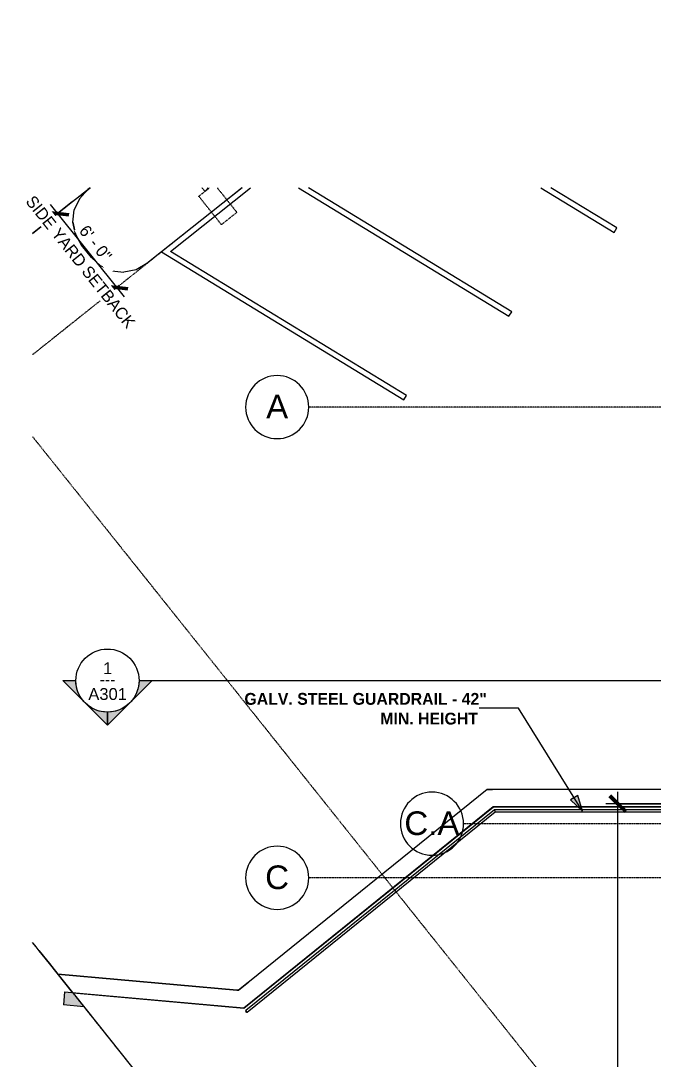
# Model space of a CAD drawing. Header units: inches. Extents: x -4133 to -1227, y 10223 to 12054.
# Drawn here: x -4133 to -3652, y 11264 to 12054 of the extents above; entities that cross this region are included whole.
import ezdxf

# ---------------------------------------------------------------- set-up
doc = ezdxf.new("R2010")
doc.units = ezdxf.units.IN
doc.header["$MEASUREMENT"] = 0
for name, pattern in [('Dash', [0.25, 0.125, -0.125]), ('Double Dash 3_8_', [1, 0.375, -0.125, 0.125, -0.125, 0.125, -0.125]), ('Grid Line 1_2_', [0.875, 0.5, -0.125, 0.125, -0.125])]:
    doc.linetypes.add(name, pattern=pattern)
for name, color, linetype, lineweight in [('A-ANNO-DIMS', 211, 'Continuous', 9), ('A-ANNO-DIMS-96', 211, 'Continuous', 9), ('A-FLOR-HRAL', 11, 'Continuous', 9), ('C-BLDG-PADS', 91, 'Continuous', 13), ('C-PRKG', 3, 'Continuous', 9), ('C-PROP-LINE', 91, 'Double Dash 3_8_', 20), ('C-TOPO', 7, 'Continuous', 9), ('E-LITE-EQPM', 33, 'Continuous', 9), ('E-LITE-EQPM-HDLN', 30, 'Dash', 9), ('G-ANNO-SYMB', 111, 'Continuous', 9), ('G-ANNO-TEXT', 231, 'Continuous', 9), ('S-FNDN', 32, 'Continuous', 13), ('S-GRID', 1, 'Continuous', 9), ('S-GRID-IDEN', 1, 'Continuous', 9)]:
    doc.layers.add(name, color=color, linetype=linetype, lineweight=lineweight)
doc.styles.add('Arial', font='arial.ttf', dxfattribs={"height": 18})
doc.styles.add('Arial_1', font='arial.ttf', dxfattribs={"height": 9})
doc.styles.add('Century Gothic_1', font='ufonts.com_century-gothic.ttf', dxfattribs={"height": 9})
doc.styles.add('Century Gothic_B', font='GOTHICB.TTF', dxfattribs={"height": 9})
doc.dimstyles.new('OD__1__Tol__', dxfattribs={"dimscale": 12, "dimtxt": 9.397514, "dimasz": 1, "dimexe": 0.75, "dimexo": 0.5, "dimgap": 0.125, "dimtad": 1, "dimdec": 0, "dimzin": 3, "dimdsep": 46, "dimlunit": 4, "dimtxsty": 'Century Gothic_1', "dimblk1": 'OBLIQUE', "dimblk2": 'OBLIQUE', "dimsah": 1, "dimcen": 0.09, "dimdle": 0.75, "dimazin": 0, "dimtfac": 1, "dimtdec": 4, "dimtix": 1, "dimtmove": 0, "dimatfit": 3, "dimfxl": 1, "dimtvp": 1, "dimtfill": 1, "dimfrac": 2, "dimtolj": 1, "dimtzin": 0, "dimarcsym": 2})

# ---------------------------------------------------------------- blocks, each defined once
blk = doc.blocks.new('Railing - Lapeyre - 1 1_2_ Post-V7-FLOOR PLAN - 1ST FLOOR PLAN')
at = {"layer": 'A-FLOR-HRAL'}
blk.add_arc((0, 0), 0.75, 180, 360, dxfattribs=at)
blk = doc.blocks.new('Railing - Railing-1341484-FLOOR PLAN - 1ST FLOOR PLAN')
at = {"layer": 'A-FLOR-HRAL'}
for p, q in [((-3773.12, 11454.02), (-3962.01, 11301.44)), ((-3577.83, 11454.02), (-3773.12, 11454.02)), ((-3961.07, 11300.28), (-3772.59, 11452.52)), ((-3772.59, 11452.52), (-3577.83, 11452.52)), ((-3961.07, 11300.28), (-3962.01, 11301.44))]:
    blk.add_line(p, q, dxfattribs=at)
blk.add_open_spline([(-3773.12, 11454.02), (-3773.12, 11454.02), (-3773.11, 11453.97), (-3773.05, 11453.81), (-3772.99, 11453.65), (-3772.94, 11453.5), (-3772.89, 11453.37), (-3772.86, 11453.27), (-3772.82, 11453.17), (-3772.78, 11453.04), (-3772.72, 11452.89), (-3772.67, 11452.73), (-3772.63, 11452.61), (-3772.6, 11452.54), (-3772.59, 11452.52), (-3772.59, 11452.52)], degree=3, knots=[0, 0, 0, 0, 0.166667, 0.25, 0.333333, 0.416667, 0.458333, 0.5, 0.541667, 0.583333, 0.666667, 0.75, 0.833333, 0.916667, 1, 1, 1, 1], dxfattribs=at)
at = {"rotation": 308.9304407069868}
blk.add_blockref('Railing - Lapeyre - 1 1_2_ Post-V7-FLOOR PLAN - 1ST FLOOR PLAN', (-3961.54, 11300.86), dxfattribs=at)
blk = doc.blocks.new('321723 - Pavement Markings - Parking - Angled - _8X18_ 70º-1523153-FLOOR PLAN - 1ST FLOOR PLAN')
at = {"layer": 'C-PRKG'}
for p, q in [((0, 0), (73.88, -202.97)), ((78.41, 0), (0, 0)), ((77.64, -201.61), (5.71, -4)), ((5.71, -4), (83.42, -4)), ((111.88, -26.71), (176.04, -202.97)), ((111.88, -26.71), (176.04, -202.97)), ((179.8, -201.61), (117.88, -31.5)), ((179.8, -201.61), (117.88, -31.5)), ((255.86, -141.6), (278.2, -202.97)), ((255.86, -141.6), (278.2, -202.97)), ((281.96, -201.61), (261.86, -146.39)), ((281.96, -201.61), (261.86, -146.39)), ((73.88, -202.97), (77.64, -201.61)), ((176.04, -202.97), (179.8, -201.61)), ((176.04, -202.97), (179.8, -201.61)), ((278.2, -202.97), (281.96, -201.61)), ((278.2, -202.97), (281.96, -201.61))]:
    blk.add_line(p, q, dxfattribs=at)
blk = doc.blocks.new('265613 - Lighting Poles and Standards - Parking Lot - Generic - 265613 - Lighting Poles and Standards - Parking Lot - Generic-1566120-FLOOR PLAN - 1ST FLOOR PLAN')
at = {"layer": 'E-LITE-EQPM'}
blk.add_line((-1.68, -10.73), (1.57, -10.73), dxfattribs=at)
at = {"layer": 'E-LITE-EQPM-HDLN'}
for p, q in [((-7.54, -7.13), (-7.54, 16.9)), ((-7.54, 16.9), (7.45, 16.9)), ((7.45, 16.9), (7.45, -10.73)), ((7.45, -10.73), (-3.03, -10.73)), ((-1.54, -10.73), (-1.54, -11.92)), ((1.45, -10.73), (1.45, -14.31))]:
    blk.add_line(p, q, dxfattribs=at)
blk = doc.blocks.new('Family - ___-1416994-FLOOR PLAN - 1ST FLOOR PLAN')
at = {"layer": 'C-PROP-LINE'}
for p, q in [((-4080.36, 11927.3), (-4124.15, 11892.36)), ((-4124.15, 11353.16), (-3256.42, 10265.73))]:
    blk.add_line(p, q, dxfattribs=at)
blk = doc.blocks.new('Family - ___-1442676-FLOOR PLAN - 1ST FLOOR PLAN')
at = {"layer": 'C-PROP-LINE'}
for p, q in [((-3964.93, 11927.3), (-4124.15, 11800.25)), ((-4124.15, 11737.95), (-2969.59, 10291.07))]:
    blk.add_line(p, q, dxfattribs=at)
blk = doc.blocks.new('Grid - Grid Head - Circle-50561-FLOOR PLAN - 1ST FLOOR PLAN')
at = {"layer": 'S-GRID-IDEN'}
for start, end in [(360, 180), (180, 360)]:
    blk.add_arc((0, 0), 0.25, start, end, dxfattribs=at)
blk = doc.blocks.new('Section - Section Head - Filled-22785-FLOOR PLAN - 1ST FLOOR PLAN')
at = {"layer": 'G-ANNO-SYMB'}
h = blk.add_hatch(color=256, dxfattribs=at)
edge = h.paths.add_edge_path(flags=0)
edge.add_line((-0.4268, 0.1768), (-0.25, 0.3536))
edge.add_line((-0.25, 0.3536), (-0.25, 0.25))
edge.add_arc((-0.25, 0), 0.25, 90, 135)
h = blk.add_hatch(color=256, dxfattribs=at)
edge = h.paths.add_edge_path(flags=0)
edge.add_arc((-0.25, 0), 0.25, 45, 90)
edge.add_line((-0.25, 0.25), (-0.25, 0.3536))
edge.add_line((-0.25, 0.3536), (-0.0732, 0.1768))
h = blk.add_hatch(color=256, dxfattribs=at)
edge = h.paths.add_edge_path(flags=0)
edge.add_arc((-0.25, 0), 0.2503, 137.9216, 180)
edge.add_line((-0.5003, 0), (-0.6036, 0))
edge.add_line((-0.6036, 0), (-0.4358, 0.1678))
h = blk.add_hatch(color=256, dxfattribs=at)
edge = h.paths.add_edge_path(flags=0)
edge.add_line((-0.0642, 0.1678), (0.1036, 0))
edge.add_line((0.1036, 0), (0.0003, 0))
edge.add_arc((-0.25, 0), 0.2503, 0, 42.0784)
for p, q in [((-0.25, 0.3536), (-0.4268, 0.1768)), ((-0.25, 0.25), (-0.25, 0.3536)), ((-0.0732, 0.1768), (-0.25, 0.3536)), ((-0.25, 0.3536), (-0.25, 0.25)), ((-0.4358, 0.1678), (-0.6036, 0)), ((0.1036, 0), (-0.0642, 0.1678)), ((-0.6036, 0), (-0.5003, 0)), ((0.0003, 0), (0.1036, 0))]:
    blk.add_line(p, q, dxfattribs=at)
for centre, radius, start, end in [((-0.2503, 0), 0.25, 360, 180), ((-0.25, 0), 0.25, 90, 135), ((-0.25, 0), 0.25, 45, 90), ((-0.25, 0), 0.2503, 137.9216, 180), ((-0.25, 0), 0.2503, 0, 42.0784), ((-0.2503, 0), 0.25, 180, 360)]:
    blk.add_arc(centre, radius, start, end, dxfattribs=at)
blk = doc.blocks.new('DIMBLOCK25-FLOOR PLAN - 1ST FLOOR PLAN')
at = {"layer": 'A-ANNO-DIMS-96'}
for p, q in [((-4110.69, 11914.61), (-4054.56, 11844.26)), ((-4103.14, 11909.13), (-4112.12, 11901.96)), ((-4105.08, 11907.58), (-4103.14, 11909.13)), ((-4058.23, 11852.85), (-4067.21, 11845.68)), ((-4060.17, 11851.3), (-4058.23, 11852.85))]:
    blk.add_line(p, q, dxfattribs=at)
at = {"layer": 'A-ANNO-DIMS-96', "lineweight": 50}
for p, q in [((-4105.08, 11907.58), (-4113.51, 11908.52)), ((-4105.08, 11907.58), (-4096.65, 11906.63)), ((-4060.17, 11851.3), (-4068.61, 11852.24)), ((-4060.17, 11851.3), (-4051.74, 11850.35))]:
    blk.add_line(p, q, dxfattribs=at)
at = {"layer": 'A-ANNO-DIMS-96', "color": 0, "insert": (-4122.89, 11922.31), "char_height": 9, "width": 140.6942, "attachment_point": 1, "rotation": 308.58861, "line_spacing_factor": 0.984502, "style": 'Century Gothic_1', "bg_fill": 3, "box_fill_scale": 1.25, "bg_fill_color": 256, "bg_fill_true_color": 13158600, "bg_fill_transparency": 0}
blk.add_mtext('SIDE YARD SETBACK', dxfattribs=at)
at = {"layer": 'A-ANNO-DIMS-96', "color": 0, "insert": (-4082.25, 11899.87), "char_height": 9, "width": 37.7691, "attachment_point": 1, "rotation": 308.58861, "line_spacing_factor": 0.984502, "style": 'Century Gothic_1', "bg_fill": 3, "box_fill_scale": 1.25, "bg_fill_color": 256, "bg_fill_true_color": 13158600, "bg_fill_transparency": 0}
blk.add_mtext('6\' - 0"', dxfattribs=at)
blk = doc.blocks.new('_Oblique')
at = {"color": 0, "linetype": 'ByBlock', "lineweight": -2}
blk.add_line((-0.5, -0.5), (0.5, 0.5), dxfattribs=at)
blk = doc.blocks.new('DIMBLOCK35-FLOOR PLAN - 1ST FLOOR PLAN')
at = {"layer": 'A-ANNO-DIMS-96', "lineweight": 50}
for p, q in [((-3679.27, 11458.77), (-3685.27, 11464.77)), ((-3679.27, 11458.77), (-3673.27, 11452.77)), ((-3679.27, 10795.46), (-3685.27, 10801.46)), ((-3679.27, 10795.46), (-3673.27, 10789.46))]:
    blk.add_line(p, q, dxfattribs=at)
at = {"layer": 'A-ANNO-DIMS-96'}
for p, q in [((-3679.27, 10786.46), (-3679.27, 11467.77)), ((-3583.83, 11458.77), (-3688.27, 11458.77)), ((-3679.27, 11458.77), (-3583.83, 11458.77)), ((-3374.2, 10795.46), (-3688.27, 10795.46)), ((-3679.27, 10795.46), (-3374.2, 10795.46))]:
    blk.add_line(p, q, dxfattribs=at)
at = {"layer": 'A-ANNO-DIMS-96', "color": 0, "insert": (-3692.31, 11107.87), "char_height": 9, "width": 46.1821, "attachment_point": 1, "rotation": 90, "line_spacing_factor": 0.984502, "style": 'Century Gothic_1', "bg_fill": 3, "box_fill_scale": 1.25, "bg_fill_color": 256, "bg_fill_true_color": 13158600, "bg_fill_transparency": 0}
blk.add_mtext('55\' - 3"', dxfattribs=at)

msp = doc.modelspace()

# ---------------------------------------------------------------- hatches: boundary and pattern name
at = {"layer": 'G-ANNO-TEXT'}
msp.add_hatch(color=256, dxfattribs=at).paths.add_polyline_path([(-3706.18, 11453.1), (-3709.77, 11464.99), (-3715.24, 11461.6)], flags=0)
at = {"layer": 'S-FNDN'}
h = msp.add_hatch(color=254, dxfattribs=at)
h.paths.add_polyline_path([(-3786.39, 11446.52), (-3785.59, 11446.52), (-3773.83, 11456.02), (-3577.83, 11456.02), (-3577.83, 11456.52), (-3774.01, 11456.52), (-3785.79, 11447)], flags=0)
h.paths.add_polyline_path([(-3413.43, 11446.52), (-3353.37, 11446.52), (-3353.37, 11447.27), (-3353.43, 11447.53), (-3353.58, 11447.76), (-3353.78, 11447.9), (-3561.63, 11447.9), (-3561.83, 11447.76), (-3561.98, 11447.53), (-3562.03, 11447.27), (-3562.03, 11446.52), (-3434.34, 11446.52)], flags=0)
h.paths.add_polyline_path([(-3212.45, 11446.52), (-3212.45, 11447.9), (-3352.63, 11447.9), (-3352.83, 11447.76), (-3352.98, 11447.53), (-3353.03, 11447.27), (-3353.03, 11446.52), (-3225.3, 11446.52)], flags=0)
h.paths.add_polyline_path([(-3566.95, 11446.52), (-3562.37, 11446.52), (-3562.37, 11447.27), (-3562.43, 11447.53), (-3562.58, 11447.76), (-3562.78, 11447.9), (-3566.95, 11447.9), (-3566.95, 11447)], flags=0)
for points in [[(-3962.86, 11303.32), (-3785.59, 11446.52), (-3786.39, 11446.52), (-3963.58, 11303.39), (-3963.42, 11303.37)], [(-3963.42, 11302.87), (-3962.86, 11303.32), (-4099.78, 11315.64), (-4100.67, 11305.68), (-4085.14, 11304.28), (-4093.34, 11314.56), (-3967.37, 11303.23)]]:
    msp.add_hatch(color=254, dxfattribs=at).paths.add_polyline_path(points, flags=0)

# ---------------------------------------------------------------- linework, layer by layer
at = {"layer": 'C-BLDG-PADS', "lineweight": 9}
for p, q in [((-3773.83, 11456.02), (-3963.42, 11302.87)), ((-3577.83, 11456.02), (-3773.83, 11456.02)), ((-3963.42, 11302.87), (-4093.34, 11314.56)), ((-4093.34, 11314.56), (-3572.41, 10661.74))]:
    msp.add_line(p, q, dxfattribs=at)
at = {"layer": 'C-TOPO'}
for p, q in [((-4093.66, 11916.69), (-4080.36, 11927.3)), ((-4080.36, 11927.3), (-4082.18, 11925.85)), ((-4093.66, 11916.69), (-4082.18, 11925.85)), ((-4088.51, 11918.92), (-4082.18, 11925.85)), ((-4082.18, 11925.85), (-4088.51, 11918.92)), ((-4124.15, 11892.36), (-4093.66, 11916.69)), ((-4093.66, 11916.69), (-4124.15, 11892.36)), ((-4088.51, 11918.92), (-4092.39, 11910.37)), ((-4088.51, 11918.92), (-4092.39, 11910.37)), ((-4093.44, 11901.04), (-4092.39, 11910.37)), ((-4093.44, 11901.04), (-4092.39, 11910.37)), ((-4091.55, 11891.85), (-4093.44, 11901.04)), ((-4093.44, 11901.04), (-4091.55, 11891.85)), ((-4086.92, 11883.69), (-4091.55, 11891.85)), ((-4091.55, 11891.85), (-4086.92, 11883.69)), ((-4079.43, 11874.31), (-4086.92, 11883.69)), ((-4086.92, 11883.69), (-4079.43, 11874.31)), ((-4079.43, 11874.31), (-4072.5, 11867.98)), ((-4072.5, 11867.98), (-4079.43, 11874.31)), ((-4026.21, 11878.4), (-4037.27, 11869.57)), ((-4026.21, 11878.4), (-4037.27, 11869.57)), ((-4067.92, 11865.9), (-4072.5, 11867.98)), ((-4067.92, 11865.9), (-4072.5, 11867.98)), ((-4067.92, 11865.9), (-4063.96, 11864.1)), ((-4067.92, 11865.9), (-4063.96, 11864.1)), ((-4063.96, 11864.1), (-4054.63, 11863.05)), ((-4063.96, 11864.1), (-4054.63, 11863.05)), ((-4045.43, 11864.94), (-4054.63, 11863.05)), ((-4045.43, 11864.94), (-4054.63, 11863.05)), ((-4037.27, 11869.57), (-4045.43, 11864.94)), ((-4037.27, 11869.57), (-4045.43, 11864.94)), ((-3778.6, 11469.52), (-3959.31, 11323.55)), ((-3778.6, 11469.52), (-3959.31, 11323.55)), ((-3778.46, 11469.52), (-3778.6, 11469.52)), ((-3778.6, 11469.52), (-3778.46, 11469.52)), ((-3774.42, 11469.52), (-3778.46, 11469.52)), ((-3778.46, 11469.52), (-3774.42, 11469.52)), ((-3773.34, 11469.52), (-3774.42, 11469.52)), ((-3773.34, 11469.52), (-3774.42, 11469.52)), ((-3227.2, 11469.52), (-3773.34, 11469.52)), ((-3227.2, 11469.52), (-3773.34, 11469.52)), ((-4121.5, 11349.85), (-4124.15, 11353.16)), ((-4121.5, 11349.85), (-4124.15, 11353.16)), ((-4119.05, 11346.77), (-4121.5, 11349.85)), ((-4119.05, 11346.77), (-4121.5, 11349.85)), ((-4111.37, 11337.15), (-4119.05, 11346.77)), ((-4119.05, 11346.77), (-4111.37, 11337.15)), ((-4093.77, 11315.1), (-4111.37, 11337.15)), ((-4111.37, 11337.15), (-4104.99, 11329.16)), ((-4104.99, 11329.16), (-3968.97, 11316.93)), ((-4104.99, 11329.16), (-4093.77, 11315.1)), ((-3968.97, 11316.93), (-4104.99, 11329.16)), ((-3960.12, 11322.9), (-3967.66, 11316.81)), ((-3967.66, 11316.81), (-3960.12, 11322.9)), ((-3960.12, 11322.9), (-3959.4, 11323.48)), ((-3960.12, 11322.9), (-3959.4, 11323.48)), ((-3959.31, 11323.55), (-3959.4, 11323.48)), ((-3959.4, 11323.48), (-3959.31, 11323.55)), ((-3968.97, 11316.93), (-3967.66, 11316.81)), ((-3967.66, 11316.81), (-3968.97, 11316.93))]:
    msp.add_line(p, q, dxfattribs=at)
at = {"layer": 'G-ANNO-SYMB'}
msp.add_line((-4043.19, 11552.4), (-1407.87, 11552.4), dxfattribs=at)
at = {"layer": 'G-ANNO-TEXT'}
for p, q in [((-3754.78, 11531.49), (-3784.58, 11531.49)), ((-3706.18, 11453.1), (-3754.78, 11531.49)), ((-3709.77, 11464.99), (-3715.24, 11461.6)), ((-3715.24, 11461.6), (-3706.18, 11453.1)), ((-3706.18, 11453.1), (-3709.77, 11464.99))]:
    msp.add_line(p, q, dxfattribs=at)
at = {"layer": 'S-FNDN'}
for p, q in [((-3963.58, 11303.39), (-3774.01, 11456.52)), ((-3774.01, 11456.52), (-3577.83, 11456.52)), ((-4099.78, 11315.64), (-4100.67, 11305.68)), ((-4099.78, 11315.64), (-3963.58, 11303.39)), ((-4085.14, 11304.28), (-4100.67, 11305.68))]:
    msp.add_line(p, q, dxfattribs=at)
at = {"layer": 'S-GRID', "linetype": 'Grid Line 1_2_'}
for p, q in [((-1362.8, 11760.4), (-3914.18, 11760.4)), ((-1362.8, 11443.53), (-3796.51, 11443.53)), ((-1362.8, 11402.4), (-3914.18, 11402.4))]:
    msp.add_line(p, q, dxfattribs=at)

# ---------------------------------------------------------------- block references
at = {"layer": 'A-FLOR-HRAL'}
msp.add_blockref('Railing - Railing-1341484-FLOOR PLAN - 1ST FLOOR PLAN', (0, 0), dxfattribs=at)
at = {"layer": 'C-PRKG', "rotation": 38.58861115555555}
msp.add_blockref('321723 - Pavement Markings - Parking - Angled - _8X18_ 70º-1523153-FLOOR PLAN - 1ST FLOOR PLAN', (-4026.21, 11878.4), dxfattribs=at)
at = {"layer": 'C-PROP-LINE'}
for name in ['Family - ___-1416994-FLOOR PLAN - 1ST FLOOR PLAN', 'Family - ___-1442676-FLOOR PLAN - 1ST FLOOR PLAN']:
    msp.add_blockref(name, (0, 0), dxfattribs=at)
at = {"layer": 'E-LITE-EQPM', "rotation": 218.5886111555554}
msp.add_blockref('265613 - Lighting Poles and Standards - Parking Lot - Generic - 265613 - Lighting Poles and Standards - Parking Lot - Generic-1566120-FLOOR PLAN - 1ST FLOOR PLAN', (-3985.26, 11917.02), dxfattribs=at)
at = {"layer": 'G-ANNO-SYMB', "extrusion": (0, 0, -1), "xscale": 95.99999999999994, "yscale": 95.99999999999994, "zscale": 95.99999999999994, "rotation": 180}
msp.add_blockref('Section - Section Head - Filled-22785-FLOOR PLAN - 1ST FLOOR PLAN', (4043.19, 11552.4), dxfattribs=at)
at = {"layer": 'S-GRID-IDEN', "xscale": 95.99999999999994, "yscale": 95.99999999999994, "zscale": 95.99999999999994}
for p, rotation in [((-3938.18, 11760.4), 89.9999999999996), ((-3820.51, 11443.53), 89.99999999999962), ((-3938.18, 11402.4), 89.9999999999996)]:
    msp.add_blockref('Grid - Grid Head - Circle-50561-FLOOR PLAN - 1ST FLOOR PLAN', p, dxfattribs=dict(at, rotation=rotation))

# ---------------------------------------------------------------- texts
at = {"layer": 'G-ANNO-SYMB', "char_height": 9, "attachment_point": 1}
for s, insert, width, style in [('1', (-4070.51, 11566.3), 8.484, 'Arial_1'), ('---', (-4073.16, 11557.8), 15.453, 'Century Gothic_1'), ('A301', (-4081.75, 11546.67), 35.754, 'Arial_1')]:
    msp.add_mtext(s, dxfattribs=dict(at, insert=insert, width=width, style=style))
at = {"layer": 'G-ANNO-TEXT', "char_height": 9, "attachment_point": 1, "style": 'Century Gothic_B'}
for s, insert, width in [('GALV. STEEL GUARDRAIL - 42"', (-3963.08, 11542.99), 216.342), ('MIN. HEIGHT', (-3859.83, 11527.99), 91.203)]:
    msp.add_mtext(s, dxfattribs=dict(at, insert=insert, width=width))
at = {"layer": 'S-GRID-IDEN', "char_height": 18, "attachment_point": 1, "style": 'Arial'}
for s, insert, width in [('A', (-3946.58, 11769.78), 20.301), ('C.A', (-3841.54, 11452.91), 50.904), ('C', (-3947.34, 11411.78), 22.119)]:
    msp.add_mtext(s, dxfattribs=dict(at, insert=insert, width=width))

# ---------------------------------------------------------------- next in the draw order: dimensions: what is measured, and where the dimension line sits
at = {"layer": 'A-ANNO-DIMS'}
dim = msp.add_linear_dim(base=(-4060.17, 11851.3), p1=(-4098.45, 11912.87), p2=(-4053.54, 11856.59), angle=308.58861, text='<>\\XSIDE YARD SETBACK', dimstyle='OD__1__Tol__', override={"dimpost": '<>', "dimfxl": 72}, dxfattribs=at)
dim.commit()
dim.dimension.update_dxf_attribs({"geometry": 'DIMBLOCK25-FLOOR PLAN - 1ST FLOOR PLAN', "text_midpoint": (-4082.63, 11879.44)})
dim = msp.add_linear_dim(base=(-3679.27, 11458.77), p1=(-3368.2, 10795.46), p2=(-3577.83, 11458.77), angle=90, dimstyle='OD__1__Tol__', override={"dimpost": '<>', "dimfxl": 695.647981}, dxfattribs=at)
dim.commit()
dim.dimension.update_dxf_attribs({"geometry": 'DIMBLOCK35-FLOOR PLAN - 1ST FLOOR PLAN', "text_midpoint": (-3685.5, 11127.11)})

doc.saveas('drawing.dxf')
